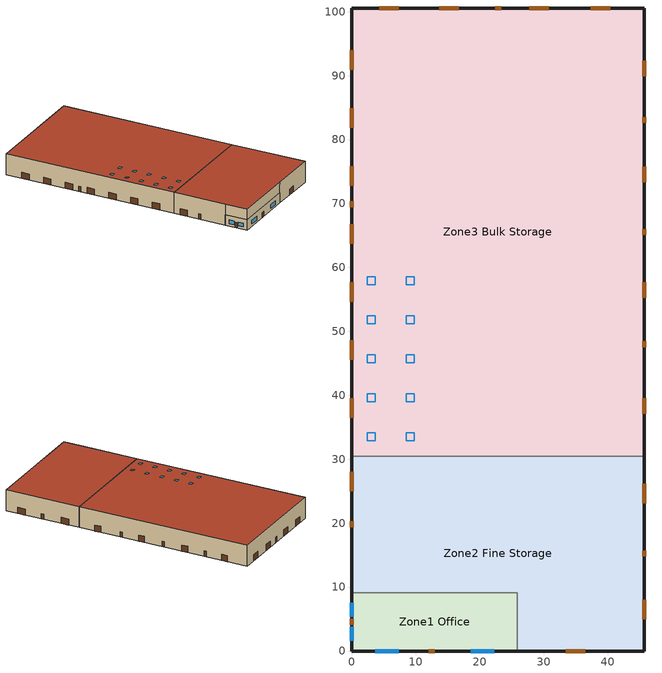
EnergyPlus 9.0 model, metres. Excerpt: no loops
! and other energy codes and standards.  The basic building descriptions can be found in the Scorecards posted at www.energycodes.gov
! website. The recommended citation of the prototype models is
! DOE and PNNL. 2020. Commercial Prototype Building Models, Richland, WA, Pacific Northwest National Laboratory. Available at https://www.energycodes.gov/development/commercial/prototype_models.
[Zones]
Zone1 Office
 floor ground (OfficeFloor_Ffactor): 25.91,9.14 25.91,0 0,0 0,9.14 z0
 wall outside (nonres_ext_wall): 0,9.14 0,0 25.91,0 z0:4.27
 wall to Zone2 Fine Storage (Interior Wall): 25.91,0 25.91,9.14 0,9.14 z0:4.27
 window (NonresWindow_U_0.34_SHGC_0.38): 3.66,0 7.31,0 / 18.59,0 22.25,0 / 0,7.52 0,5.39 / 0,3.76 0,1.62 z0.91:2.44
 door (Swinging Door_con): 12.04,0 12.95,0 / 0,5.03 0,4.11 z0:2.13
 ceiling to Zone2 Fine Storage (InsulatedCeiling): 25.91,0 25.91,9.14 0,9.14 0,0 z4.27
Zone2 Fine Storage
 floor ground (FineStorageFloor_Ffactor): 45.72,30.48 45.72,0 25.91,0 25.91,9.14 0,9.14 0,30.48 z0
 wall outside (nonres_ext_wall): 25.91,0 45.72,0 45.72,30.48 / 0,30.48 0,9.14 z0:8.53; 0,9.14 0,0 25.91,0 z4.27:8.53
 door (Overhead Door_con): 33.48,0 36.53,0 / 45.72,4.94 45.72,7.99 / 45.72,23.09 45.72,26.14 / 0,28.02 0,24.97 z0:2.44
 door (Swinging Door_con): 0,20.27 0,19.35 / 45.72,14.78 45.72,15.7 z0:2.13
 roof outside (nonres_roof): 45.72,0 45.72,30.48 0,30.48 0,0 z8.53
Zone3 Bulk Storage
 floor ground (BulkStorageFloor_Ffactor): 45.72,100.58 45.72,30.48 0,30.48 0,100.58 z0
 wall outside (semiheated_ext_wall): 45.72,30.48 45.72,100.58 0,100.58 0,30.48 z0:8.53
 wall to Zone2 Fine Storage (semiheated_ext_wall): 45.72,30.48 0,30.48 z0:8.53
 door (Overhead Door_semi): 0,93.95 0,90.9 / 0,84.88 0,81.83 / 0,75.82 0,72.77 / 0,66.75 0,63.7 / 0,57.68 0,54.63 / 0,48.61 0,45.57 / 0,39.55 0,36.5 / 45.72,37.09 45.72,39.53 / 45.72,55.27 45.72,57.71 / 45.72,73.32 45.72,75.75 / 45.72,89.89 45.72,92.33 / 40.44,100.58 37.39,100.58 / 30.77,100.58 27.72,100.58 / 16.69,100.58 13.64,100.58 / 7.32,100.58 4.27,100.58 z0:2.44
 door (Swinging Door_semi): 45.72,47.55 45.72,48.46 / 45.72,65.07 45.72,65.99 / 45.72,82.6 45.72,83.51 / 23.35,100.58 22.44,100.58 / 0,70.35 0,69.43 z0:2.13
 roof outside (semiheated_roof): 0,100.58 0,30.48 45.72,30.48 45.72,100.58 z8.53
 skylight (SemiHtdSkylight_U_0.75_SHGC_0.55): 3.66,34.14 2.44,34.14 2.44,32.92 3.66,32.92 z8.53; 3.66,40.23 2.44,40.23 2.44,39.01 3.66,39.01 z8.53; 3.66,46.33 2.44,46.33 2.44,45.11 3.66,45.11 z8.53; 3.66,52.42 2.44,52.42 2.44,51.2 3.66,51.2 z8.53; 3.66,58.52 2.44,58.52 2.44,57.3 3.66,57.3 z8.53; 9.75,34.14 8.53,34.14 8.53,32.92 9.75,32.92 z8.53; 9.75,40.23 8.53,40.23 8.53,39.01 9.75,39.01 z8.53; 9.75,46.33 8.53,46.33 8.53,45.11 9.75,45.11 z8.53; 9.75,52.42 8.53,52.42 8.53,51.2 9.75,51.2 z8.53; 9.75,58.52 8.53,58.52 8.53,57.3 9.75,57.3 z8.53
[Building]
Warehouse: North Axis {deg}=90; Terrain=Urban; Loads Convergence Tolerance Value=0.04; Temperature Convergence Tolerance Value {deltaC}=0.4; Solar Distribution=FullExterior; Maximum Number of Warmup Days=25; Minimum Number of Warmup Days=6
[Site:Location]
Site:Location=Rochester International Arpt_MN_USA Design_Conditions; Latitude {N+ S-}=43.9; Longitude {W- E+}=-92.5; Time Zone Relative to GMT {GMT+/-}=-6; Elevation {m}=398
[SizingPeriod:DesignDay] Day of Month=21; Dry-Bulb Temperature Range Modifier Type=DefaultMultipliers; Humidity Condition Type=Wetbulb; Barometric Pressure {Pa}=96634; Rain {Yes/No}=No; Snow on ground {Yes/No}=No; Daylight Savings Time Indicator=No
Name | Month | Day Type | Maximum Dry-Bulb Temperature {C} | Daily Dry-Bulb Temperature Range {C} | Wetbulb at Maximum Dry-Bulb {C} | Wind Speed {m/s} design conditions vs. traditional 6.71 m/s (15 mph) | Wind Direction {Degrees; N=0, S=180} | Solar Model Indicator | Clearness {0.0 to 1.1} | Wind Speed {m/s} design conditions vs. traditional 3.35 m/s (7mph) | ASHRAE Clear Sky Optical Depth for Beam Irradiance (taub) | ASHRAE Clear Sky Optical Depth for Diffuse Irradiance (taud)
Rochester International Arpt Ann Htg 99.6% Condns DB | 1 | WinterDesignDay | -26.2 | 0 | -26.2 | 5.7 | 310 | ASHRAEClearSky | 0
Rochester International Arpt Ann Clg .4% Condns DB=>MWB | 7 | SummerDesignDay | 31.2 | 10.6 | 23.1 |  | 200 | ASHRAETau |  | 6.7 | 0.404 | 2.226
[Site:WaterMainsTemperature]
Calculation Method=Correlation; Annual average outdoor air temperature {C}=6.375; Maximum difference in monthly average outdoor air temperatures {C}=33.5
[Site:GroundTemperature:FCfactorMethod]
January Ground Temperature {C}=7.4; February Ground Temperature {C}=-0; March Ground Temperature {C}=-7.6; April Ground Temperature {C}=-12.6; May Ground Temperature {C}=-7.7; June Ground Temperature {C}=0.3; July Ground Temperature {C}=7; August Ground Temperature {C}=14.2; September Ground Temperature {C}=19.2; October Ground Temperature {C}=20.9; November Ground Temperature {C}=20; December Ground Temperature {C}=15.4
[Material]
Name | Roughness | Thickness {m} | Conductivity {W/m-K} | Density {kg/m3} | Specific Heat {J/kg-K} | Thermal Absorptance | Solar Absorptance | Visible Absorptance | Absorptance:Thermal | Absorptance:Solar
Bulk Storage Products Material | Rough | 2.4384 | 1.442 | 200.231 | 836.8 | 0.9 | 0.7 | 0.7
Steel Frame/Cavity | MediumRough | 0.0889002 | 0.0841162 | 641.379 | 502.08 | 0.9 | 0.7 | 0.7
Interior Wall Addi Insul | MediumRough | 2.54001e-08 | 0.04326 | 22.4258 | 836.8 | 0.9 | 0.7 | 0.7
F07 25mm stucco | Smooth | 0.0254 | 0.72 | 1856 | 840 | 0.9 | 0.7 | 0.7
F08 Metal surface | Smooth | 0.0008 | 45.28 | 7824 | 500
F08 Metal roof surface | Smooth | 0.0008 | 45.28 | 7824 | 500 |  |  |  | 0.9 | 0.77
G01 16mm gypsum board | MediumSmooth | 0.0159 | 0.16 | 800 | 1090
[Material:NoMass]
Opaque Door panel_con; Opaque Door panel_semi: MediumRough, 0.475676, 0.9, 0.7, 0.7
Overhead Door_semi Panel: MediumRough, 0.488889, 0.9, 0.7, 0.7
Overhead Door_con Panel: MediumRough, 0.567742, 0.9, 0.7, 0.7
Nonres_Roof_Insulation: MediumSmooth, 5.54359, 0.9, 0.7, 0.7
Semiheated_Roof_Insulation: MediumSmooth, 2.79779, 0.9, 0.7, 0.7
Nonres_Exterior_Wall_Insulation: MediumSmooth, 3.29314, 0.9, 0.7, 0.7
Semiheated_Exterior_Wall_Insulation: MediumSmooth, 1.64444, 0.9, 0.7, 0.7
[Construction]
nonres_roof: F08 Metal roof surface, Nonres_Roof_Insulation
semiheated_roof: F08 Metal roof surface, Semiheated_Roof_Insulation
nonres_ext_wall: F08 Metal surface, Nonres_Exterior_Wall_Insulation, G01 16mm gypsum board
semiheated_ext_wall: F08 Metal surface, Semiheated_Exterior_Wall_Insulation, G01 16mm gypsum board
NonresWindow_U_0.34_SHGC_0.38: Nonres Window Glazing Layer
SemiHtdSkylight_U_0.75_SHGC_0.55: Semiheated Skylight Glazing Layer
Swinging Door_con: Opaque Door panel_con
Swinging Door_semi: Opaque Door panel_semi
Overhead Door_semi: Overhead Door_semi Panel
Overhead Door_con: Overhead Door_con Panel
Bulk Storage Products: Bulk Storage Products Material
Interior Wall: F07 25mm stucco, G01 16mm gypsum board, Interior Wall Addi Insul, Steel Frame/Cavity, G01 16mm gypsum board
InsulatedCeiling: Interior Wall Addi Insul, G01 16mm gypsum board
[WindowMaterial:SimpleGlazingSystem]
Name | U-Factor {W/m2-K} | Solar Heat Gain Coefficient | Visible Transmittance
Nonres Window Glazing Layer | 1.93061 | 0.38 | 0.38
Semiheated Skylight Glazing Layer | 4.258695 | 0.55 | 0.55
[Construction:FfactorGroundFloor] F-Factor=1.26363
Name | Area | PerimeterExposed
OfficeFloor_Ffactor | 236.88 | 35.0503
FineStorageFloor_Ffactor | 1156.53 | 71.6245
BulkStorageFloor_Ffactor | 3204.84 | 185.919
[Zone] Type=1; Multiplier=1; Ceiling Height {m}=autocalculate; Volume {m3}=autocalculate; Floor Area {m2}=autocalculate; Part of Total Floor Area=Yes
Zone1 Office; Zone2 Fine Storage; Zone3 Bulk Storage
[Daylighting:Controls] Daylighting Method=SplitFlux; Lighting Control Type=Continuousoff; Minimum Input Power Fraction for Continuous or ContinuousOff Dimming Control=0.2; Minimum Light Output Fraction for Continuous or ContinuousOff Dimming Control=0.2; Number of Stepped Control Steps=3; Probability Lighting will be Reset When Needed in Manual Stepped Control=1; Maximum Allowable Discomfort Glare Index=22
Name | Zone | Glare Calculation Daylighting Reference Point | Glare Calculation Azimuth Angle of View Direction Clockwise from Zone y-Axis {deg} | Daylighting Reference Point 1 | Fraction of Zone Controlled by Reference Point 1 | Illuminance Setpoint at Reference Point 1 {lux} | Daylighting Reference Point 2 | Fraction of Zone Controlled by Reference Point 2 | Illuminance Setpoint at Reference Point 2 {lux}
Zone3 Bulk Storage_DaylCtrl | Zone3 Bulk Storage | Zone3 Bulk Storage_DaylRefPt1 | 0 | Zone3 Bulk Storage_DaylRefPt1 | 0.116 | 215
Zone1 Office_DaylCtrl | Zone1 Office | Zone1 Office_DaylRefPt1 | 180 | Zone1 Office_DaylRefPt1 | 0.29 | 377 | Zone1 Office_DaylRefPt2 | 0.1 | 377
[InternalMass]
Bulk Storage Products Surface: Construction=Bulk Storage Products; Zone=Zone3 Bulk Storage; Surface Area {m2}=6028.45
[People]
Office People: Zone or ZoneList=Zone1 Office; Number of People Schedule=BLDG_OCC_SCH; Number of People Calculation Method=People; Number of People=5; Fraction Radiant=0.3; Sensible Heat Fraction=autocalculate; Activity Level Schedule=Office Activity Schedule; Mean Radiant Temperature Calculation Type=ZoneAveraged
[Lights] Design Level Calculation Method=Watts/Area; Return Air Fraction=0; Fraction Visible=0.18; Fraction Replaceable=1; Return Air Fraction Calculated from Plenum Temperature=No
Name | Zone or ZoneList | Schedule | Watts per Zone Floor Area {W/m2} | Fraction Radiant
Office Lights | Zone1 Office | BLDG_LIGHT_OFFICE_SCH | 6.8889 | 0.37
Fine Storage Area Lights | Zone2 Fine Storage | BLDG_LIGHT_STORAGE_SCH | 7.4271 | 0.42
Bulk Storage Area Lights | Zone3 Bulk Storage | BLDG_LIGHT_STORAGE_SCH | 3.55209 | 0.42
[ElectricEquipment] Design Level Calculation Method=EquipmentLevel
Name | Zone or ZoneList | Schedule | Design Level {W}
Office Plug Load | Zone1 Office | Office_Plug_SCH | 1912.5
Bulk Storage  Plug Load | Zone3 Bulk Storage | Bulk Storage Plug Schedule | 8200.12
[Exterior:Lights] Control Option=AstronomicalClock
Name | Schedule | Design Level {W}
Exterior_Lights_a | Exterior_lighting_schedule_a | 113.8
Exterior_Lights_b | Exterior_lighting_schedule_b_2016 | 3955
Exterior_Lights_c | Exterior_lighting_schedule_c_2016 | 1004.9
[ZoneInfiltration:DesignFlowRate] Temperature Term Coefficient=0; Velocity Squared Term Coefficient=0
Name | Zone or ZoneList | Schedule | Design Flow Rate Calculation Method | Flow per Exterior Surface Area {m3/s-m2} | Constant Term Coefficient | Velocity Term Coefficient | Design Flow Rate {m3/s}
Office Infiltration | Zone1 Office | Office Infil Schedule | Flow/ExteriorArea | 0.000220198 | 0 | 0.224
Office Door Infiltration | Zone1 Office | INFIL_Door_Opening_SCH | Flow/Zone |  | 1 | 0 | 0.176508
Fine Storage Infiltration | Zone2 Fine Storage | Fine Sorage Infil Schedule | Flow/ExteriorArea | 0.000225765 | 0 | 0.224
Bulk Storage Infiltration | Zone3 Bulk Storage | Bulk Storage Infil_Base Schedule | Flow/Zone |  | 0 | 0.224 | 2.33023
[ZoneVentilation:DesignFlowRate] Zone or ZoneList=Zone3 Bulk Storage; Schedule=Always On Schedule; Design Flow Rate Calculation Method=Flow/Zone; Temperature Term Coefficient=0; Velocity Squared Term Coefficient=0; Delta Temperature {deltaC}=-100; Minimum Outdoor Temperature {C}=-100; Maximum Outdoor Temperature {C}=100; Maximum Wind Speed {m/s}=40
Name | Design Flow Rate {m3/s} | Ventilation Type | Fan Pressure Rise {Pa} | Fan Total Efficiency | Constant Term Coefficient | Velocity Term Coefficient | Minimum Indoor Temperature {C} | Maximum Indoor Temperature {C}
Bulk Storage Ventilation-1 | 37.76 | Exhaust | 31.1361 | 0.51 | 1 | 0 | 29.4444 | 100
Bulk Storage Ventilation-2 | 0.943841 | Natural |  | 1 | 0 | 0.224 | -73.3333 | 29.4444
[Sizing:Zone]
Zone3 Bulk Storage: Zone Cooling Design Supply Air Temperature Input Method=SupplyAirTemperature; Zone Cooling Design Supply Air Temperature {C}=12.78; Zone Heating Design Supply Air Temperature Input Method=SupplyAirTemperature; Zone Heating Design Supply Air Temperature {C}=43.3333; Zone Cooling Design Supply Air Humidity Ratio {kgWater/kgDryAir}=0.009; Zone Heating Design Supply Air Humidity Ratio {kgWater/kgDryAir}=0.016; Design Specification Outdoor Air Object=SZ DSOA Zone3 Bulk Storage; Cooling Design Air Flow Method=DesignDay; Cooling Minimum Air Flow per Zone Floor Area {m3/s-m2}=0; Heating Design Air Flow Method=DesignDay; Heating Maximum Air Flow per Zone Floor Area {m3/s-m2}=0; Heating Maximum Air Flow {m3/s}=0
[DesignSpecification:OutdoorAir]
SZ DSOA Zone3 Bulk Storage: Outdoor Air Method=Flow/Area; Outdoor Air Flow per Person {m3/s-person}=0; Outdoor Air Flow per Zone Floor Area {m3/s-m2}=0.000304801; Outdoor Air Flow per Zone {m3/s}=0
[AvailabilityManager:NightCycle] Applicability Schedule=COMPACT HVAC-ALWAYS 1; Fan Schedule=FanSched; Control Type=CycleOnAny; Thermostat Tolerance {deltaC}=1; Cycling Run Time Control Type=FixedRunTime; Cycling Run Time {s}=1800
PSZ-Office Availability; PSZ-Fine Storage Availability
[Zone equipment]
Zone3 Bulk Storage: Zone3UnitHeater, Zone3HiRadiant
[ZoneHVAC:UnitHeater]
Zone3UnitHeater: availability schedule=UnitHeaterAvailability; Supply Air Fan Object Type: August 12, 2013: Changed from Fan:ONOff to Fan:ConstantVolume during V6 to V8 upgrade=Fan:ConstantVolume; Supply Air Fan=Zone3UnitHeaterFan; Maximum Supply Air Flow Rate {m3/s}=autosize; Heating Coil=Zone3UnitHeaterHeatingCoil; Supply Air Fan Operation During No Heating=No; Heating Convergence Tolerance=0.001
[ZoneHVAC:HighTemperatureRadiant]
Zone3HiRadiant: availability schedule=Always Off Schedule; Zone=Zone3 Bulk Storage; Heating Design Capacity Method=HeatingDesignCapacity; Maximum Power Input {W}=autosize; Fuel Type=NaturalGas; Combustion Efficiency=0.7925; Fraction of Input Converted to Radiant Energy=0.8; Fraction of Input Converted to Latent Energy=0; Fraction of Input that Is Lost=0; Temperature Control Type=OperativeTemperature; Heating Throttling Range {deltaC}=2; Heating Setpoint Temperature Schedule=Bulk Storage Heating Setpoint Schedule; Fraction of Radiant Energy Incident on People=0.05; Surface 1=Bulk Storage Right Wall; Fraction of Radiant Energy to Surface 1=0.05; Surface 2=Bulk Storage Rear Wall; Fraction of Radiant Energy to Surface 2=0.05; Surface 3=Bulk Storage Left Wall; Fraction of Radiant Energy to Surface 3=0.05; Surface 4=Bulk Storage Floor; Fraction of Radiant Energy to Surface 4=0.8
[ZoneControl:Thermostat]
Zone 3 Thermostat: Zone or ZoneList=Zone3 Bulk Storage; Control Type Schedule=ZoneControlSchedule; Control 1=Heating Setpoint with SB
[ThermostatSetpoint:SingleHeating]
Heating Setpoint with SB: Setpoint Temperature Schedule=Bulk Storage Heating Setpoint Schedule
[Coil:Heating:Fuel]
Zone3UnitHeaterHeatingCoil: Availability Schedule=Zone3HeatingCoilAvailability; Fuel Type=NaturalGas; Burner Efficiency=0.8; Nominal Capacity {W}=autosize; Parasitic Electric Load {W}=0; Parasitic Fuel Load {W}=0
[Fan:ConstantVolume]
Zone3UnitHeaterFan: Availability Schedule=COMPACT HVAC-ALWAYS 1; Fan Total Efficiency=0.536; Pressure Rise {Pa}=49.8; Maximum Flow Rate {m3/s}=autosize; Motor Efficiency=0.825; Motor In Airstream Fraction=1
[EnergyManagementSystem:Sensor]
Name | Output:Variable or Output:Meter | Output:Variable or Output:Meter Index Key
OAT_F | Site Outdoor Air Drybulb Temperature
Zone1_Office_Occ_Sensor | People Occupant Count | Office People
Zone3_Bulk_Storage_LSr | Zone Lights Electric Power | Zone3 Bulk Storage
[EnergyManagementSystem:InternalVariable]
Zone3_Bulk_Storage_Area: Internal Data Index Key=Zone3 Bulk Storage; Internal Data Type=Zone Floor Area
[EnergyManagementSystem:Actuator] Actuated Component Type=Lights; Actuated Component Control Type=Electric Power Level
Name | Actuated Component Unique
Zone1_Office_Light_Actuator | Office Lights
Zone2_Fine_Storage_Light_Actuator | Fine Storage Area Lights
Zone3_Bulk_Storage_Light_Actuator | Bulk Storage Area Lights
[EnergyManagementSystem:Program]
SET_Zone1_Office_Light_EMS_Program: SET Zone1_Office_LSr_IP=0.093*Zone1_Office_LSr/Zone1_Office_Area; IF (Zone1_Office_Occ_Sensor <= 0) && (Zone1_Office_LSr_IP >= 0.02); SET Zone1_Office_Light_Actuator = 0.02*Zone1_Office_Area/0.09290304; ELSE; SET Zone1_Office_Light_Actuator = NULL; ENDIF
SET_Zone2_Fine_Storage_Light_EMS_Program: SET Zone2_Fine_Storage_LSr_IP=0.093*Zone2_Fine_Storage_LSr/Zone2_Fine_Storage_Area; IF (Zone1_Office_Occ_Sensor <= 0) && (Zone2_Fine_Storage_LSr_IP >= 0.02); SET Zone2_Fine_Storage_Light_Actuator = 0.02*Zone2_Fine_Storage_Area/0.09290304; ELSE; SET Zone2_Fine_Storage_Light_Actuator = NULL; ENDIF
SET_Zone3_Bulk_Storage_Light_EMS_Program: SET Zone3_Bulk_Storage_LSr_IP=0.093*Zone3_Bulk_Storage_LSr/Zone3_Bulk_Storage_Area; IF (Zone1_Office_Occ_Sensor <= 0) && (Zone3_Bulk_Storage_LSr_IP >= 0.02); SET Zone3_Bulk_Storage_Light_Actuator = 0.02*Zone3_Bulk_Storage_Area/0.09290304; ELSE; SET Zone3_Bulk_Storage_Light_Actuator = NULL; ENDIF
[EnergyManagementSystem:ProgramCallingManager]
SET_Zone1_Office_Light_EMS_Program_Prog_Manager: BeginTimestepBeforePredictor; SET_Zone1_Office_Light_EMS_Program
SET_Zone2_Fine_Storage_Light_EMS_Program_Prog_Manager: BeginTimestepBeforePredictor; SET_Zone2_Fine_Storage_Light_EMS_Program
SET_Zone3_Bulk_Storage_Light_EMS_Program_Prog_Manager: BeginTimestepBeforePredictor; SET_Zone3_Bulk_Storage_Light_EMS_Program
[Schedule:Day:Hourly]
Office Infiltration WD; Fine Storage INFIL WD: 1, 1, 1, 1, 1, 1, 1, 1.25, 1.25, 0.5, 0.5, 0.5, 0.5, 0.5, 0.5, 0.5, 1.25, 1.25, 1, 1, 1, 1, 1, 1
Office Infiltration WEH; Fine Storage INFIL WEH; SYS Day   1: 1, 1, 1, 1, 1, 1, 1, 1, 1, 1, 1, 1, 1, 1, 1, 1, 1, 1, 1, 1, 1, 1, 1, 1
Bulk Storage PLUG WD: 0.25, 0.25, 0.25, 0.25, 0.25, 0.25, 0.25, 0.25, 1, 1, 1, 1, 0.25, 1, 1, 1, 1, 0.25, 0.25, 0.25, 0.25, 0.25, 0.25, 0.25
Bulk Storage PLUG WEH: 0, 0, 0, 0, 0, 0, 0, 0, 0, 0, 0, 0, 0, 0, 0, 0, 0, 0, 0, 0, 0, 0, 0, 0
Bulk Storage INFIL_Base WD: 0.765, 0.765, 0.765, 0.765, 0.765, 0.765, 0.765, 0.765, 1, 1, 1, 1, 0.765, 1, 1, 1, 1, 0.765, 0.765, 0.765, 0.765, 0.765, 0.765, 0.765
Bulk Storage INFIL_Base WEH: 0.765, 0.765, 0.765, 0.765, 0.765, 0.765, 0.765, 0.765, 0.765, 0.765, 0.765, 0.765, 0.765, 0.765, 0.765, 0.765, 0.765, 0.765, 0.765, 0.765, 0.765, 0.765, 0.765, 0.765
[Schedule:Compact]
Office_Plug_SCH: Through: 12/31, For: SummerDesignDay, Until: 24:00, 1, For: WinterDesignDay, Until: 24:00, 0, For: Weekdays Saturday, Until: 06:00, 0.245687, Until: 07:00, 0.287852, Until: 08:00, 0.479753, Until: 12:00, 0.959505, Until: 13:00, 0.901935, Until: 17:00, 0.959505, Until: 18:00, 0.479753, Until: 24:00, 0.245687, For: AllOtherDays, Until: 24:00, 0.245687
BLDG_LIGHT_OFFICE_SCH: Through: 12/31, For: Weekdays Saturday, Until: 6:00, 0.18, Until: 7:00, 0.187889, Until: 8:00, 0.343101, Until: 12:00, 0.629018, Until: 13:00, 0.555497, Until: 17:00, 0.629018, Until: 18:00, 0.498313, Until: 24:00, 0.18, For: SummerDesignDay, Until: 24:00, 1, For: WinterDesignDay, Until: 24:00, 0, For: Sunday Holidays AllOtherDays, Until: 24:00, 0.18
BLDG_LIGHT_STORAGE_SCH: Through: 12/31, For: Weekdays Saturday, Until: 7:00, 0.1, Until: 8:00, 0.6, Until: 9:00, 0.75, Until: 16:00, 0.85, Until: 17:00, 0.75, Until: 18:00, 0.6, Until: 24:00, 0.1, For: SummerDesignDay, Until: 24:00, 1, For: WinterDesignDay, Until: 24:00, 0, For: Sunday Holidays AllOtherDays, Until: 24:00, 0.1
BLDG_OCC_SCH: Through: 12/31, For: Weekdays Saturday WinterDesignDay, Until: 06:00, 0, Until: 07:00, 0.11, Until: 08:00, 0.21, Until: 12:00, 1, Until: 13:00, 0.53, Until: 17:00, 1, Until: 18:00, 0.32, Until: 24:00, 0, For: SummerDesignDay, Until: 06:00, 1e-09, Until: 07:00, 0.11, Until: 08:00, 0.21, Until: 12:00, 1, Until: 13:00, 0.53, Until: 17:00, 1, Until: 18:00, 0.32, Until: 24:00, 1e-09, For: Sunday Holidays AllOtherDays, Until: 24:00, 0
Office Activity Schedule: Through: 12/31, For: AllDays, Until: 24:00, 131.85
FanSched: Through: 12/31, For: WeekDays Saturday CustomDay1 CustomDay2, Until: 7:00, 0, Until: 18:00, 1, Until: 24:00, 0, For: Sunday Holiday, Until: 24:00, 0, For: SummerDesignDay, Until: 24:00, 1, For: WinterDesignDay, Until: 24:00, 1
Bulk Storage Heating Setpoint Schedule: Through: 12/31, For: AllDays, Until: 24:00, 10
ZoneControlSchedule; COMPACT HVAC-ALWAYS 1: Through: 12/31, For: AllDays, Until: 24:00, 1
Always Off Schedule: THROUGH: 12/31, FOR: AllDays, UNTIL: 24:00, 0
Always On Schedule: THROUGH: 12/31, FOR: AllDays, UNTIL: 24:00, 1
INFIL_Door_Opening_SCH: Through: 12/31, For: Weekdays, Until: 06:00, 0, Until: 07:00, 0.131, Until: 08:00, 1, Until: 12:00, 0.131, Until: 13:00, 1, Until: 17:00, 0.131, Until: 18:00, 1, Until: 19:00, 0.131, Until: 24:00, 0, For: Saturday Sunday Holidays AllOtherDays, Until: 24:00, 0
Exterior_lighting_schedule_a: Through:12/31, For:AllDays, Until: 06:00, 0, Until: 24:00, 1
Exterior_lighting_schedule_b_2016: Through:12/31, For:AllDays, Until: 06:00, 0.5, Until: 24:00, 1
Exterior_lighting_schedule_c_2016: Through:12/31, For:AllDays, Until: 06:00, 0.5, Until: 20:00, 1, Until: 24:00, 0.5
[Schedule:Week:Daily]
Office Infil Wk Schedule: Office Infiltration WEH, Office Infiltration WD, Office Infiltration WD, Office Infiltration WD, Office Infiltration WD, Office Infiltration WD, Office Infiltration WD, Office Infiltration WEH, Office Infiltration WD, Office Infiltration WD, Office Infiltration WD, Office Infiltration WD
Bulk Storage Plug Wk Schedule: Bulk Storage PLUG WEH, Bulk Storage PLUG WD, Bulk Storage PLUG WD, Bulk Storage PLUG WD, Bulk Storage PLUG WD, Bulk Storage PLUG WD, Bulk Storage PLUG WD, Bulk Storage PLUG WEH, Bulk Storage PLUG WD, Bulk Storage PLUG WD, Bulk Storage PLUG WD, Bulk Storage PLUG WD
Fine Storage Infil Wk Schedule: Fine Storage INFIL WEH, Fine Storage INFIL WD, Fine Storage INFIL WD, Fine Storage INFIL WD, Fine Storage INFIL WD, Fine Storage INFIL WD, Fine Storage INFIL WD, Fine Storage INFIL WEH, Fine Storage INFIL WD, Fine Storage INFIL WD, Fine Storage INFIL WD, Fine Storage INFIL WD
Bulk Storage Infil_Base Wk Schedule: Bulk Storage INFIL_Base WEH, Bulk Storage INFIL_Base WD, Bulk Storage INFIL_Base WD, Bulk Storage INFIL_Base WD, Bulk Storage INFIL_Base WD, Bulk Storage INFIL_Base WD, Bulk Storage INFIL_Base WD, Bulk Storage INFIL_Base WEH, Bulk Storage INFIL_Base WD, Bulk Storage INFIL_Base WD, Bulk Storage INFIL_Base WD, Bulk Storage INFIL_Base WD
SYS-ON: SYS Day   1, SYS Day   1, SYS Day   1, SYS Day   1, SYS Day   1, SYS Day   1, SYS Day   1, SYS Day   1, SYS Day   1, SYS Day   1, SYS Day   1, SYS Day   1
[Schedule:Year]
Office Infil Schedule: Office Infil Wk Schedule, 1, 1, 12, 31
Bulk Storage Plug Schedule: Bulk Storage Plug Wk Schedule, 1, 1, 12, 31
Fine Sorage Infil Schedule: Fine Storage Infil Wk Schedule, 1, 1, 12, 31
Bulk Storage Infil_Base Schedule: Bulk Storage Infil_Base Wk Schedule, 1, 1, 12, 31
UnitHeaterAvailability; Zone3HeatingCoilAvailability: SYS-ON, 1, 1, 12, 31
